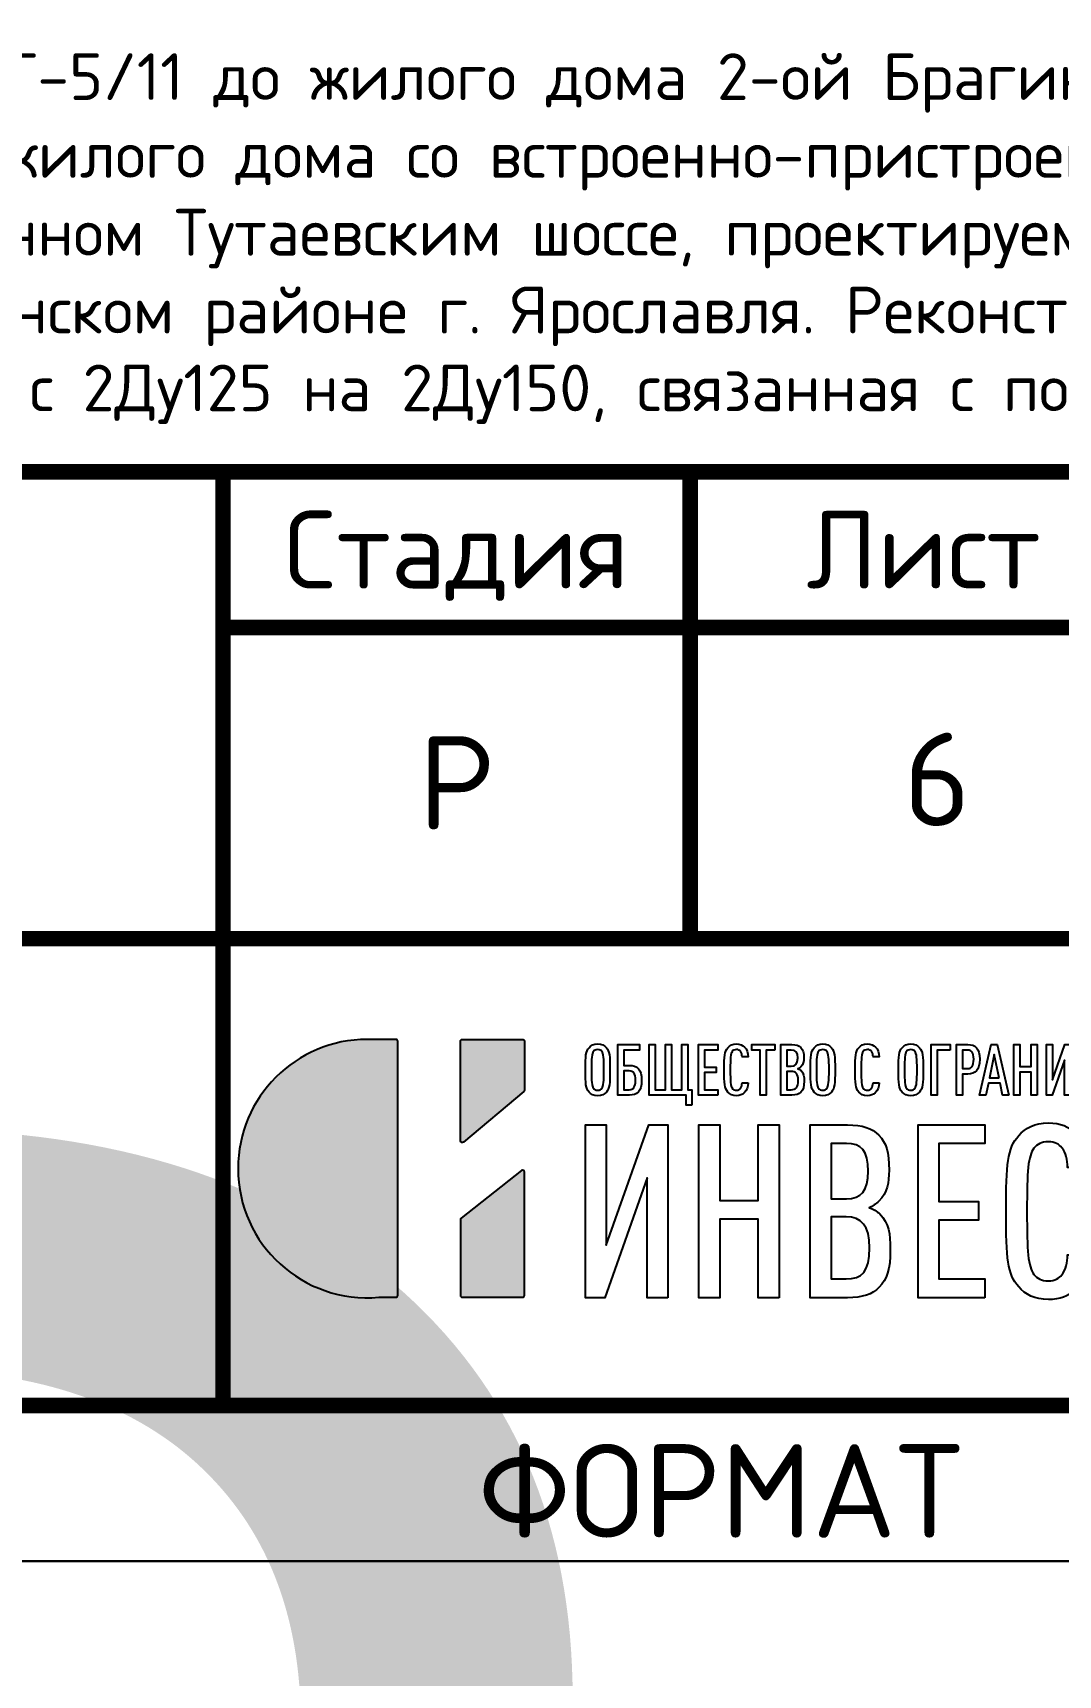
# Model space of a CAD drawing. Header units: millimetres. Extents: x -112426 to 8831, y 1218 to 38707.
# Drawn here: x 3777.2 to 3810.1, y 1397.5 to 1450.3 of the extents above; entities that cross this region are included whole.
import ezdxf
from ezdxf.enums import TextEntityAlignment as Align

# ---------------------------------------------------------------- set-up
doc = ezdxf.new("R2018")
doc.units = ezdxf.units.MM
doc.layers.add('layer 1', color=7, linetype='Continuous')
doc.layers.add('Размеры на чертеже', color=250, linetype='Continuous', lineweight=25)
doc.styles.add('-ISOCPEUR-', font='isocpeur.ttf')
doc.styles.get("Standard").update_dxf_attribs({"font": 'arial.ttf'})

# ---------------------------------------------------------------- blocks, each defined once
blk = doc.blocks.new('*U168')
at = {"style": '-ISOCPEUR-'}
blk.add_attdef('РАЗРАБОТАЛ', text='', height=2.5, dxfattribs=at).set_placement((250.501, -264.224), align=Align.MIDDLE_LEFT)
at = {"style": '-ISOCPEUR-', "flags": 8}
for tag, height, p in [('ДАТА', 2.5, (290.074, -264.402)), ('ДАТА1', 2.5, (290.074, -269.402)), ('ЛИСТ', 3, (386.388, -271.915)), ('ЛИСТОВ', 3, (403.888, -271.915)), ('ФОРМАТ', 3, (380.972, -294.745))]:
    blk.add_attdef(tag, text='', height=height, dxfattribs=at).set_placement(p, align=Align.MIDDLE_CENTER)
at = {"style": '-ISOCPEUR-'}
blk.add_attdef('ПРОВЕРИЛ', (250.749, -270.729), '', height=2.5, dxfattribs=at)
at = {"lineweight": 30, "flags": 104}
blk.add_attdef('ИМЯ_ЧЕРТЕЖА', text='', height=3, dxfattribs=at).set_placement((333.627, -284.125), align=Align.MIDDLE_CENTER)
blk = doc.blocks.new('Лого')
h = blk.add_hatch(color=151)
h.set_gradient(color1=(158, 191, 227), color2=(46, 54, 92), tint=1, name='HEMISPHERICAL')
edge = h.paths.add_edge_path()
edge.add_spline(control_points=[(0.349, 0.494), (-0.191, 0.447), (-0.657, 0.871), (-0.657, 1.415), (-0.657, 1.415), (-0.657, 1.925), (-0.243, 2.339), (0.267, 2.339), (0.267, 2.339), (0.267, 2.339), (0.471, 2.339), (0.471, 2.339), (0.471, 2.339), (0.479, 2.339), (0.485, 2.333), (0.485, 2.325), (0.485, 2.325), (0.485, 2.325), (0.485, 0.508), (0.485, 0.508), (0.485, 0.508), (0.485, 0.5), (0.479, 0.494), (0.471, 0.494), (0.471, 0.494), (0.471, 0.494), (0.35, 0.494), (0.35, 0.494), (0.35, 0.494), (0.35, 0.494), (0.349, 0.494), (0.349, 0.494)], knot_values=[0, 0, 0, 0, 0.111111, 0.111111, 0.111111, 0.111121, 0.222222, 0.222222, 0.222222, 0.222232, 0.333333, 0.333333, 0.333333, 0.333344, 0.444444, 0.444444, 0.444444, 0.444455, 0.555556, 0.555556, 0.555556, 0.555566, 0.666667, 0.666667, 0.666667, 0.666677, 0.777778, 0.777778, 0.777778, 0.777788, 1, 1, 1, 1], degree=3, periodic=0)
edge = h.paths.add_edge_path()
edge.add_spline(control_points=[(0.955, 1.604), (0.955, 1.604), (1.385, 1.966), (1.385, 1.966), (1.385, 1.966), (1.388, 1.969), (1.39, 1.972), (1.39, 1.976), (1.39, 1.976), (1.39, 1.976), (1.39, 2.325), (1.39, 2.325), (1.39, 2.325), (1.39, 2.333), (1.384, 2.339), (1.377, 2.339), (1.377, 2.339), (1.377, 2.339), (0.947, 2.339), (0.947, 2.339), (0.947, 2.339), (0.939, 2.339), (0.933, 2.333), (0.933, 2.325), (0.933, 2.325), (0.933, 2.325), (0.933, 1.614), (0.933, 1.614), (0.933, 1.614), (0.933, 1.609), (0.936, 1.604), (0.941, 1.602), (0.941, 1.602), (0.946, 1.6), (0.951, 1.601), (0.955, 1.604)], knot_values=[0, 0, 0, 0, 0.1, 0.1, 0.1, 0.10001, 0.2, 0.2, 0.2, 0.20001, 0.3, 0.3, 0.3, 0.30001, 0.4, 0.4, 0.4, 0.40001, 0.5, 0.5, 0.5, 0.50001, 0.6, 0.6, 0.6, 0.60001, 0.7, 0.7, 0.7, 0.70001, 0.8, 0.8, 0.8, 0.80001, 1, 1, 1, 1], degree=3, periodic=0)
edge = h.paths.add_edge_path()
edge.add_spline(control_points=[(0.938, 1.059), (0.938, 1.059), (1.369, 1.401), (1.369, 1.401), (1.369, 1.401), (1.373, 1.404), (1.378, 1.405), (1.383, 1.402), (1.383, 1.402), (1.387, 1.4), (1.39, 1.396), (1.39, 1.39), (1.39, 1.39), (1.39, 1.39), (1.39, 0.508), (1.39, 0.508), (1.39, 0.508), (1.39, 0.5), (1.384, 0.494), (1.377, 0.494), (1.377, 0.494), (1.377, 0.494), (0.947, 0.494), (0.947, 0.494), (0.947, 0.494), (0.939, 0.494), (0.933, 0.5), (0.933, 0.508), (0.933, 0.508), (0.933, 0.508), (0.933, 1.049), (0.933, 1.049), (0.933, 1.049), (0.933, 1.053), (0.935, 1.057), (0.938, 1.059)], knot_values=[0, 0, 0, 0, 0.1, 0.1, 0.1, 0.10001, 0.2, 0.2, 0.2, 0.20001, 0.3, 0.3, 0.3, 0.30001, 0.4, 0.4, 0.4, 0.40001, 0.5, 0.5, 0.5, 0.50001, 0.6, 0.6, 0.6, 0.60001, 0.7, 0.7, 0.7, 0.70001, 0.8, 0.8, 0.8, 0.80001, 1, 1, 1, 1], degree=3, periodic=0)
at = {"layer": 'layer 1', "color": 159}
for points, knots in [([(0.349, 0.494), (-0.191, 0.447), (-0.657, 0.871), (-0.657, 1.415), (-0.657, 1.415), (-0.657, 1.925), (-0.243, 2.339), (0.267, 2.339), (0.267, 2.339), (0.267, 2.339), (0.471, 2.339), (0.471, 2.339), (0.471, 2.339), (0.479, 2.339), (0.485, 2.333), (0.485, 2.325), (0.485, 2.325), (0.485, 2.325), (0.485, 0.508), (0.485, 0.508), (0.485, 0.508), (0.485, 0.5), (0.479, 0.494), (0.471, 0.494), (0.471, 0.494), (0.471, 0.494), (0.35, 0.494), (0.35, 0.494), (0.35, 0.494), (0.35, 0.494), (0.349, 0.494), (0.349, 0.494)], [0, 0, 0, 0, 0.111111, 0.111111, 0.111111, 0.111111, 0.222222, 0.222222, 0.222222, 0.222222, 0.333333, 0.333333, 0.333333, 0.333333, 0.444444, 0.444444, 0.444444, 0.444444, 0.555556, 0.555556, 0.555556, 0.555556, 0.666667, 0.666667, 0.666667, 0.666667, 0.777778, 0.777778, 0.777778, 0.777778, 1, 1, 1, 1]), ([(0.955, 1.604), (0.955, 1.604), (1.385, 1.966), (1.385, 1.966), (1.385, 1.966), (1.388, 1.969), (1.39, 1.972), (1.39, 1.976), (1.39, 1.976), (1.39, 1.976), (1.39, 2.325), (1.39, 2.325), (1.39, 2.325), (1.39, 2.333), (1.384, 2.339), (1.377, 2.339), (1.377, 2.339), (1.377, 2.339), (0.947, 2.339), (0.947, 2.339), (0.947, 2.339), (0.939, 2.339), (0.933, 2.333), (0.933, 2.325), (0.933, 2.325), (0.933, 2.325), (0.933, 1.614), (0.933, 1.614), (0.933, 1.614), (0.933, 1.609), (0.936, 1.604), (0.941, 1.602), (0.941, 1.602), (0.946, 1.6), (0.951, 1.601), (0.955, 1.604)], [0, 0, 0, 0, 0.1, 0.1, 0.1, 0.1, 0.2, 0.2, 0.2, 0.2, 0.3, 0.3, 0.3, 0.3, 0.4, 0.4, 0.4, 0.4, 0.5, 0.5, 0.5, 0.5, 0.6, 0.6, 0.6, 0.6, 0.7, 0.7, 0.7, 0.7, 0.8, 0.8, 0.8, 0.8, 1, 1, 1, 1]), ([(2.002, 2.121), (2.002, 2.221), (1.999, 2.253), (1.976, 2.279), (1.976, 2.279), (1.962, 2.295), (1.942, 2.306), (1.914, 2.306), (1.914, 2.306), (1.885, 2.306), (1.866, 2.295), (1.852, 2.279), (1.852, 2.279), (1.829, 2.253), (1.826, 2.221), (1.826, 2.121), (1.826, 2.121), (1.826, 2.021), (1.829, 1.988), (1.852, 1.962), (1.852, 1.962), (1.866, 1.946), (1.885, 1.936), (1.914, 1.936), (1.914, 1.936), (1.942, 1.936), (1.962, 1.946), (1.976, 1.962), (1.976, 1.962), (1.999, 1.988), (2.002, 2.021), (2.002, 2.121)], [0, 0, 0, 0, 0.111111, 0.111111, 0.111111, 0.111111, 0.222222, 0.222222, 0.222222, 0.222222, 0.333333, 0.333333, 0.333333, 0.333333, 0.444444, 0.444444, 0.444444, 0.444444, 0.555556, 0.555556, 0.555556, 0.555556, 0.666667, 0.666667, 0.666667, 0.666667, 0.777778, 0.777778, 0.777778, 0.777778, 1, 1, 1, 1]), ([(1.959, 2.121), (1.959, 2.035), (1.956, 2.006), (1.943, 1.989), (1.943, 1.989), (1.937, 1.981), (1.928, 1.975), (1.914, 1.975), (1.914, 1.975), (1.9, 1.975), (1.89, 1.981), (1.884, 1.989), (1.884, 1.989), (1.871, 2.006), (1.869, 2.035), (1.869, 2.121), (1.869, 2.121), (1.869, 2.207), (1.871, 2.235), (1.884, 2.253), (1.884, 2.253), (1.89, 2.261), (1.9, 2.266), (1.914, 2.266), (1.914, 2.266), (1.928, 2.266), (1.937, 2.261), (1.943, 2.253), (1.943, 2.253), (1.956, 2.235), (1.959, 2.207), (1.959, 2.121)], [0, 0, 0, 0, 0.111111, 0.111111, 0.111111, 0.111111, 0.222222, 0.222222, 0.222222, 0.222222, 0.333333, 0.333333, 0.333333, 0.333333, 0.444444, 0.444444, 0.444444, 0.444444, 0.555556, 0.555556, 0.555556, 0.555556, 0.666667, 0.666667, 0.666667, 0.666667, 0.777778, 0.777778, 0.777778, 0.777778, 1, 1, 1, 1]), ([(2.228, 2.046), (2.228, 2.126), (2.196, 2.152), (2.141, 2.152), (2.141, 2.152), (2.141, 2.152), (2.102, 2.152), (2.102, 2.152), (2.102, 2.152), (2.102, 2.152), (2.102, 2.262), (2.102, 2.262), (2.102, 2.262), (2.102, 2.262), (2.212, 2.262), (2.212, 2.262), (2.212, 2.262), (2.212, 2.262), (2.212, 2.302), (2.212, 2.302), (2.212, 2.302), (2.212, 2.302), (2.059, 2.302), (2.059, 2.302), (2.059, 2.302), (2.059, 2.302), (2.059, 1.94), (2.059, 1.94), (2.059, 1.94), (2.059, 1.94), (2.141, 1.94), (2.141, 1.94), (2.141, 1.94), (2.195, 1.94), (2.228, 1.966), (2.228, 2.046)], [0, 0, 0, 0, 0.1, 0.1, 0.1, 0.1, 0.2, 0.2, 0.2, 0.2, 0.3, 0.3, 0.3, 0.3, 0.4, 0.4, 0.4, 0.4, 0.5, 0.5, 0.5, 0.5, 0.6, 0.6, 0.6, 0.6, 0.7, 0.7, 0.7, 0.7, 0.8, 0.8, 0.8, 0.8, 1, 1, 1, 1]), ([(2.587, 1.868), (2.587, 1.868), (2.587, 1.979), (2.587, 1.979), (2.587, 1.979), (2.587, 1.979), (2.559, 1.979), (2.559, 1.979), (2.559, 1.979), (2.559, 1.979), (2.559, 2.302), (2.559, 2.302), (2.559, 2.302), (2.559, 2.302), (2.515, 2.302), (2.515, 2.302), (2.515, 2.302), (2.515, 2.302), (2.515, 1.979), (2.515, 1.979), (2.515, 1.979), (2.515, 1.979), (2.442, 1.979), (2.442, 1.979), (2.442, 1.979), (2.442, 1.979), (2.442, 2.302), (2.442, 2.302), (2.442, 2.302), (2.442, 2.302), (2.398, 2.302), (2.398, 2.302), (2.398, 2.302), (2.398, 2.302), (2.398, 1.979), (2.398, 1.979), (2.398, 1.979), (2.398, 1.979), (2.325, 1.979), (2.325, 1.979), (2.325, 1.979), (2.325, 1.979), (2.325, 2.302), (2.325, 2.302), (2.325, 2.302), (2.325, 2.302), (2.282, 2.302), (2.282, 2.302), (2.282, 2.302), (2.282, 2.302), (2.282, 1.94), (2.282, 1.94), (2.282, 1.94), (2.282, 1.94), (2.546, 1.94), (2.546, 1.94), (2.546, 1.94), (2.546, 1.94), (2.546, 1.868), (2.546, 1.868), (2.546, 1.868), (2.546, 1.868), (2.587, 1.868), (2.587, 1.868)], [0, 0, 0, 0, 0.058824, 0.058824, 0.058824, 0.058824, 0.117647, 0.117647, 0.117647, 0.117647, 0.176471, 0.176471, 0.176471, 0.176471, 0.235294, 0.235294, 0.235294, 0.235294, 0.294118, 0.294118, 0.294118, 0.294118, 0.352941, 0.352941, 0.352941, 0.352941, 0.411765, 0.411765, 0.411765, 0.411765, 0.470588, 0.470588, 0.470588, 0.470588, 0.529412, 0.529412, 0.529412, 0.529412, 0.588235, 0.588235, 0.588235, 0.588235, 0.647059, 0.647059, 0.647059, 0.647059, 0.705882, 0.705882, 0.705882, 0.705882, 0.764706, 0.764706, 0.764706, 0.764706, 0.823529, 0.823529, 0.823529, 0.823529, 0.882353, 0.882353, 0.882353, 0.882353, 1, 1, 1, 1]), ([(2.773, 1.94), (2.773, 1.94), (2.773, 1.979), (2.773, 1.979), (2.773, 1.979), (2.773, 1.979), (2.677, 1.979), (2.677, 1.979), (2.677, 1.979), (2.677, 1.979), (2.677, 2.102), (2.677, 2.102), (2.677, 2.102), (2.677, 2.102), (2.76, 2.102), (2.76, 2.102), (2.76, 2.102), (2.76, 2.102), (2.76, 2.141), (2.76, 2.141), (2.76, 2.141), (2.76, 2.141), (2.677, 2.141), (2.677, 2.141), (2.677, 2.141), (2.677, 2.141), (2.677, 2.262), (2.677, 2.262), (2.677, 2.262), (2.677, 2.262), (2.773, 2.262), (2.773, 2.262), (2.773, 2.262), (2.773, 2.262), (2.773, 2.302), (2.773, 2.302), (2.773, 2.302), (2.773, 2.302), (2.634, 2.302), (2.634, 2.302), (2.634, 2.302), (2.634, 2.302), (2.634, 1.94), (2.634, 1.94), (2.634, 1.94), (2.634, 1.94), (2.773, 1.94), (2.773, 1.94)], [0, 0, 0, 0, 0.076923, 0.076923, 0.076923, 0.076923, 0.153846, 0.153846, 0.153846, 0.153846, 0.230769, 0.230769, 0.230769, 0.230769, 0.307692, 0.307692, 0.307692, 0.307692, 0.384615, 0.384615, 0.384615, 0.384615, 0.461538, 0.461538, 0.461538, 0.461538, 0.538462, 0.538462, 0.538462, 0.538462, 0.615385, 0.615385, 0.615385, 0.615385, 0.692308, 0.692308, 0.692308, 0.692308, 0.769231, 0.769231, 0.769231, 0.769231, 0.846154, 0.846154, 0.846154, 0.846154, 1, 1, 1, 1]), ([(2.99, 2.029), (2.99, 2.029), (2.946, 2.029), (2.946, 2.029), (2.946, 2.029), (2.946, 2.014), (2.943, 1.998), (2.935, 1.988), (2.935, 1.988), (2.929, 1.981), (2.92, 1.975), (2.906, 1.975), (2.906, 1.975), (2.892, 1.975), (2.882, 1.981), (2.876, 1.989), (2.876, 1.989), (2.864, 2.006), (2.862, 2.035), (2.862, 2.121), (2.862, 2.121), (2.862, 2.207), (2.864, 2.235), (2.876, 2.253), (2.876, 2.253), (2.882, 2.261), (2.892, 2.266), (2.906, 2.266), (2.906, 2.266), (2.92, 2.266), (2.929, 2.261), (2.935, 2.254), (2.935, 2.254), (2.943, 2.243), (2.946, 2.228), (2.946, 2.213), (2.946, 2.213), (2.946, 2.213), (2.99, 2.213), (2.99, 2.213), (2.99, 2.213), (2.989, 2.242), (2.981, 2.268), (2.964, 2.284), (2.964, 2.284), (2.95, 2.298), (2.932, 2.306), (2.906, 2.306), (2.906, 2.306), (2.878, 2.306), (2.858, 2.295), (2.844, 2.279), (2.844, 2.279), (2.821, 2.252), (2.818, 2.221), (2.818, 2.121), (2.818, 2.121), (2.818, 2.021), (2.821, 1.99), (2.844, 1.962), (2.844, 1.962), (2.858, 1.946), (2.878, 1.936), (2.906, 1.936), (2.906, 1.936), (2.93, 1.936), (2.948, 1.943), (2.962, 1.956), (2.962, 1.956), (2.98, 1.972), (2.989, 1.999), (2.99, 2.029)], [0, 0, 0, 0, 0.052632, 0.052632, 0.052632, 0.052632, 0.105263, 0.105263, 0.105263, 0.105263, 0.157895, 0.157895, 0.157895, 0.157895, 0.210526, 0.210526, 0.210526, 0.210526, 0.263158, 0.263158, 0.263158, 0.263158, 0.315789, 0.315789, 0.315789, 0.315789, 0.368421, 0.368421, 0.368421, 0.368421, 0.421053, 0.421053, 0.421053, 0.421053, 0.473684, 0.473684, 0.473684, 0.473684, 0.526316, 0.526316, 0.526316, 0.526316, 0.578947, 0.578947, 0.578947, 0.578947, 0.631579, 0.631579, 0.631579, 0.631579, 0.684211, 0.684211, 0.684211, 0.684211, 0.736842, 0.736842, 0.736842, 0.736842, 0.789474, 0.789474, 0.789474, 0.789474, 0.842105, 0.842105, 0.842105, 0.842105, 0.894737, 0.894737, 0.894737, 0.894737, 1, 1, 1, 1]), ([(3.18, 2.262), (3.18, 2.262), (3.18, 2.302), (3.18, 2.302), (3.18, 2.302), (3.18, 2.302), (3.015, 2.302), (3.015, 2.302), (3.015, 2.302), (3.015, 2.302), (3.015, 2.262), (3.015, 2.262), (3.015, 2.262), (3.015, 2.262), (3.075, 2.262), (3.075, 2.262), (3.075, 2.262), (3.075, 2.262), (3.075, 1.94), (3.075, 1.94), (3.075, 1.94), (3.075, 1.94), (3.119, 1.94), (3.119, 1.94), (3.119, 1.94), (3.119, 1.94), (3.119, 2.262), (3.119, 2.262), (3.119, 2.262), (3.119, 2.262), (3.18, 2.262), (3.18, 2.262)], [0, 0, 0, 0, 0.111111, 0.111111, 0.111111, 0.111111, 0.222222, 0.222222, 0.222222, 0.222222, 0.333333, 0.333333, 0.333333, 0.333333, 0.444444, 0.444444, 0.444444, 0.444444, 0.555556, 0.555556, 0.555556, 0.555556, 0.666667, 0.666667, 0.666667, 0.666667, 0.777778, 0.777778, 0.777778, 0.777778, 1, 1, 1, 1]), ([(3.39, 2.041), (3.39, 2.072), (3.387, 2.097), (3.369, 2.115), (3.369, 2.115), (3.362, 2.121), (3.354, 2.126), (3.346, 2.128), (3.346, 2.128), (3.353, 2.131), (3.36, 2.136), (3.367, 2.142), (3.367, 2.142), (3.384, 2.159), (3.388, 2.181), (3.388, 2.207), (3.388, 2.207), (3.388, 2.246), (3.382, 2.263), (3.367, 2.28), (3.367, 2.28), (3.352, 2.295), (3.333, 2.302), (3.301, 2.302), (3.301, 2.302), (3.301, 2.302), (3.223, 2.302), (3.223, 2.302), (3.223, 2.302), (3.223, 2.302), (3.223, 1.94), (3.223, 1.94), (3.223, 1.94), (3.223, 1.94), (3.301, 1.94), (3.301, 1.94), (3.301, 1.94), (3.333, 1.94), (3.352, 1.946), (3.367, 1.962), (3.367, 1.962), (3.383, 1.978), (3.39, 1.998), (3.39, 2.041)], [0, 0, 0, 0, 0.083333, 0.083333, 0.083333, 0.083333, 0.166667, 0.166667, 0.166667, 0.166667, 0.25, 0.25, 0.25, 0.25, 0.333333, 0.333333, 0.333333, 0.333333, 0.416667, 0.416667, 0.416667, 0.416667, 0.5, 0.5, 0.5, 0.5, 0.583333, 0.583333, 0.583333, 0.583333, 0.666667, 0.666667, 0.666667, 0.666667, 0.75, 0.75, 0.75, 0.75, 0.833333, 0.833333, 0.833333, 0.833333, 1, 1, 1, 1]), ([(3.344, 2.205), (3.344, 2.163), (3.329, 2.147), (3.298, 2.147), (3.298, 2.147), (3.298, 2.147), (3.266, 2.147), (3.266, 2.147), (3.266, 2.147), (3.266, 2.147), (3.266, 2.262), (3.266, 2.262), (3.266, 2.262), (3.266, 2.262), (3.298, 2.262), (3.298, 2.262), (3.298, 2.262), (3.33, 2.262), (3.344, 2.248), (3.344, 2.205)], [0, 0, 0, 0, 0.166667, 0.166667, 0.166667, 0.166667, 0.333333, 0.333333, 0.333333, 0.333333, 0.5, 0.5, 0.5, 0.5, 0.666667, 0.666667, 0.666667, 0.666667, 1, 1, 1, 1]), ([(3.611, 2.121), (3.611, 2.221), (3.608, 2.253), (3.585, 2.279), (3.585, 2.279), (3.571, 2.295), (3.551, 2.306), (3.523, 2.306), (3.523, 2.306), (3.495, 2.306), (3.475, 2.295), (3.461, 2.279), (3.461, 2.279), (3.438, 2.253), (3.435, 2.221), (3.435, 2.121), (3.435, 2.121), (3.435, 2.021), (3.438, 1.988), (3.461, 1.962), (3.461, 1.962), (3.475, 1.946), (3.495, 1.936), (3.523, 1.936), (3.523, 1.936), (3.551, 1.936), (3.571, 1.946), (3.585, 1.962), (3.585, 1.962), (3.608, 1.988), (3.611, 2.021), (3.611, 2.121)], [0, 0, 0, 0, 0.111111, 0.111111, 0.111111, 0.111111, 0.222222, 0.222222, 0.222222, 0.222222, 0.333333, 0.333333, 0.333333, 0.333333, 0.444444, 0.444444, 0.444444, 0.444444, 0.555556, 0.555556, 0.555556, 0.555556, 0.666667, 0.666667, 0.666667, 0.666667, 0.777778, 0.777778, 0.777778, 0.777778, 1, 1, 1, 1]), ([(3.568, 2.121), (3.568, 2.035), (3.565, 2.006), (3.552, 1.989), (3.552, 1.989), (3.546, 1.981), (3.537, 1.975), (3.523, 1.975), (3.523, 1.975), (3.509, 1.975), (3.499, 1.981), (3.493, 1.989), (3.493, 1.989), (3.48, 2.006), (3.478, 2.035), (3.478, 2.121), (3.478, 2.121), (3.478, 2.207), (3.48, 2.235), (3.493, 2.253), (3.493, 2.253), (3.499, 2.261), (3.509, 2.266), (3.523, 2.266), (3.523, 2.266), (3.537, 2.266), (3.546, 2.261), (3.552, 2.253), (3.552, 2.253), (3.565, 2.235), (3.568, 2.207), (3.568, 2.121)], [0, 0, 0, 0, 0.111111, 0.111111, 0.111111, 0.111111, 0.222222, 0.222222, 0.222222, 0.222222, 0.333333, 0.333333, 0.333333, 0.333333, 0.444444, 0.444444, 0.444444, 0.444444, 0.555556, 0.555556, 0.555556, 0.555556, 0.666667, 0.666667, 0.666667, 0.666667, 0.777778, 0.777778, 0.777778, 0.777778, 1, 1, 1, 1]), ([(3.926, 2.029), (3.926, 2.029), (3.883, 2.029), (3.883, 2.029), (3.883, 2.029), (3.882, 2.014), (3.879, 1.998), (3.871, 1.988), (3.871, 1.988), (3.865, 1.981), (3.856, 1.975), (3.842, 1.975), (3.842, 1.975), (3.828, 1.975), (3.819, 1.981), (3.812, 1.989), (3.812, 1.989), (3.8, 2.006), (3.798, 2.035), (3.798, 2.121), (3.798, 2.121), (3.798, 2.207), (3.8, 2.235), (3.812, 2.253), (3.812, 2.253), (3.819, 2.261), (3.828, 2.266), (3.842, 2.266), (3.842, 2.266), (3.856, 2.266), (3.865, 2.261), (3.871, 2.254), (3.871, 2.254), (3.88, 2.243), (3.882, 2.228), (3.883, 2.213), (3.883, 2.213), (3.883, 2.213), (3.926, 2.213), (3.926, 2.213), (3.926, 2.213), (3.925, 2.242), (3.917, 2.268), (3.9, 2.284), (3.9, 2.284), (3.886, 2.298), (3.868, 2.306), (3.842, 2.306), (3.842, 2.306), (3.814, 2.306), (3.794, 2.295), (3.78, 2.279), (3.78, 2.279), (3.757, 2.252), (3.754, 2.221), (3.754, 2.121), (3.754, 2.121), (3.754, 2.021), (3.757, 1.99), (3.78, 1.962), (3.78, 1.962), (3.794, 1.946), (3.814, 1.936), (3.842, 1.936), (3.842, 1.936), (3.866, 1.936), (3.884, 1.943), (3.898, 1.956), (3.898, 1.956), (3.916, 1.972), (3.925, 1.999), (3.926, 2.029)], [0, 0, 0, 0, 0.052632, 0.052632, 0.052632, 0.052632, 0.105263, 0.105263, 0.105263, 0.105263, 0.157895, 0.157895, 0.157895, 0.157895, 0.210526, 0.210526, 0.210526, 0.210526, 0.263158, 0.263158, 0.263158, 0.263158, 0.315789, 0.315789, 0.315789, 0.315789, 0.368421, 0.368421, 0.368421, 0.368421, 0.421053, 0.421053, 0.421053, 0.421053, 0.473684, 0.473684, 0.473684, 0.473684, 0.526316, 0.526316, 0.526316, 0.526316, 0.578947, 0.578947, 0.578947, 0.578947, 0.631579, 0.631579, 0.631579, 0.631579, 0.684211, 0.684211, 0.684211, 0.684211, 0.736842, 0.736842, 0.736842, 0.736842, 0.789474, 0.789474, 0.789474, 0.789474, 0.842105, 0.842105, 0.842105, 0.842105, 0.894737, 0.894737, 0.894737, 0.894737, 1, 1, 1, 1]), ([(4.241, 2.121), (4.241, 2.221), (4.238, 2.253), (4.214, 2.279), (4.214, 2.279), (4.2, 2.295), (4.181, 2.306), (4.152, 2.306), (4.152, 2.306), (4.124, 2.306), (4.105, 2.295), (4.09, 2.279), (4.09, 2.279), (4.067, 2.253), (4.064, 2.221), (4.064, 2.121), (4.064, 2.121), (4.064, 2.021), (4.067, 1.988), (4.09, 1.962), (4.09, 1.962), (4.105, 1.946), (4.124, 1.936), (4.152, 1.936), (4.152, 1.936), (4.181, 1.936), (4.2, 1.946), (4.214, 1.962), (4.214, 1.962), (4.238, 1.988), (4.241, 2.021), (4.241, 2.121)], [0, 0, 0, 0, 0.111111, 0.111111, 0.111111, 0.111111, 0.222222, 0.222222, 0.222222, 0.222222, 0.333333, 0.333333, 0.333333, 0.333333, 0.444444, 0.444444, 0.444444, 0.444444, 0.555556, 0.555556, 0.555556, 0.555556, 0.666667, 0.666667, 0.666667, 0.666667, 0.777778, 0.777778, 0.777778, 0.777778, 1, 1, 1, 1]), ([(4.197, 2.121), (4.197, 2.035), (4.194, 2.006), (4.182, 1.989), (4.182, 1.989), (4.176, 1.981), (4.167, 1.975), (4.152, 1.975), (4.152, 1.975), (4.138, 1.975), (4.128, 1.981), (4.122, 1.989), (4.122, 1.989), (4.11, 2.006), (4.108, 2.035), (4.108, 2.121), (4.108, 2.121), (4.108, 2.207), (4.11, 2.235), (4.122, 2.253), (4.122, 2.253), (4.128, 2.261), (4.138, 2.266), (4.152, 2.266), (4.152, 2.266), (4.167, 2.266), (4.176, 2.261), (4.182, 2.253), (4.182, 2.253), (4.194, 2.235), (4.197, 2.207), (4.197, 2.121)], [0, 0, 0, 0, 0.111111, 0.111111, 0.111111, 0.111111, 0.222222, 0.222222, 0.222222, 0.222222, 0.333333, 0.333333, 0.333333, 0.333333, 0.444444, 0.444444, 0.444444, 0.444444, 0.555556, 0.555556, 0.555556, 0.555556, 0.666667, 0.666667, 0.666667, 0.666667, 0.777778, 0.777778, 0.777778, 0.777778, 1, 1, 1, 1]), ([(4.434, 2.262), (4.434, 2.262), (4.434, 2.302), (4.434, 2.302), (4.434, 2.302), (4.434, 2.302), (4.297, 2.302), (4.297, 2.302), (4.297, 2.302), (4.297, 2.302), (4.297, 1.94), (4.297, 1.94), (4.297, 1.94), (4.297, 1.94), (4.341, 1.94), (4.341, 1.94), (4.341, 1.94), (4.341, 1.94), (4.341, 2.262), (4.341, 2.262), (4.341, 2.262), (4.341, 2.262), (4.434, 2.262), (4.434, 2.262)], [0, 0, 0, 0, 0.142857, 0.142857, 0.142857, 0.142857, 0.285714, 0.285714, 0.285714, 0.285714, 0.428571, 0.428571, 0.428571, 0.428571, 0.571429, 0.571429, 0.571429, 0.571429, 0.714286, 0.714286, 0.714286, 0.714286, 1, 1, 1, 1]), ([(4.645, 2.196), (4.645, 2.276), (4.614, 2.302), (4.56, 2.302), (4.56, 2.302), (4.56, 2.302), (4.478, 2.302), (4.478, 2.302), (4.478, 2.302), (4.478, 2.302), (4.478, 1.94), (4.478, 1.94), (4.478, 1.94), (4.478, 1.94), (4.522, 1.94), (4.522, 1.94), (4.522, 1.94), (4.522, 1.94), (4.522, 2.091), (4.522, 2.091), (4.522, 2.091), (4.522, 2.091), (4.56, 2.091), (4.56, 2.091), (4.56, 2.091), (4.613, 2.091), (4.645, 2.117), (4.645, 2.196)], [0, 0, 0, 0, 0.125, 0.125, 0.125, 0.125, 0.25, 0.25, 0.25, 0.25, 0.375, 0.375, 0.375, 0.375, 0.5, 0.5, 0.5, 0.5, 0.625, 0.625, 0.625, 0.625, 0.75, 0.75, 0.75, 0.75, 1, 1, 1, 1]), ([(4.602, 2.196), (4.602, 2.148), (4.588, 2.13), (4.558, 2.13), (4.558, 2.13), (4.558, 2.13), (4.522, 2.13), (4.522, 2.13), (4.522, 2.13), (4.522, 2.13), (4.522, 2.262), (4.522, 2.262), (4.522, 2.262), (4.522, 2.262), (4.558, 2.262), (4.558, 2.262), (4.558, 2.262), (4.588, 2.262), (4.602, 2.245), (4.602, 2.196)], [0, 0, 0, 0, 0.166667, 0.166667, 0.166667, 0.166667, 0.333333, 0.333333, 0.333333, 0.333333, 0.5, 0.5, 0.5, 0.5, 0.666667, 0.666667, 0.666667, 0.666667, 1, 1, 1, 1]), ([(4.854, 1.94), (4.854, 1.94), (4.77, 2.302), (4.77, 2.302), (4.77, 2.302), (4.77, 2.302), (4.728, 2.302), (4.728, 2.302), (4.728, 2.302), (4.728, 2.302), (4.644, 1.94), (4.644, 1.94), (4.644, 1.94), (4.644, 1.94), (4.69, 1.94), (4.69, 1.94), (4.69, 1.94), (4.69, 1.94), (4.707, 2.025), (4.707, 2.025), (4.707, 2.025), (4.707, 2.025), (4.791, 2.025), (4.791, 2.025), (4.791, 2.025), (4.791, 2.025), (4.808, 1.94), (4.808, 1.94), (4.808, 1.94), (4.808, 1.94), (4.854, 1.94), (4.854, 1.94)], [0, 0, 0, 0, 0.111111, 0.111111, 0.111111, 0.111111, 0.222222, 0.222222, 0.222222, 0.222222, 0.333333, 0.333333, 0.333333, 0.333333, 0.444444, 0.444444, 0.444444, 0.444444, 0.555556, 0.555556, 0.555556, 0.555556, 0.666667, 0.666667, 0.666667, 0.666667, 0.777778, 0.777778, 0.777778, 0.777778, 1, 1, 1, 1]), ([(5.057, 1.94), (5.057, 1.94), (5.057, 2.302), (5.057, 2.302), (5.057, 2.302), (5.057, 2.302), (5.013, 2.302), (5.013, 2.302), (5.013, 2.302), (5.013, 2.302), (5.013, 2.144), (5.013, 2.144), (5.013, 2.144), (5.013, 2.144), (4.933, 2.144), (4.933, 2.144), (4.933, 2.144), (4.933, 2.144), (4.933, 2.302), (4.933, 2.302), (4.933, 2.302), (4.933, 2.302), (4.889, 2.302), (4.889, 2.302), (4.889, 2.302), (4.889, 2.302), (4.889, 1.94), (4.889, 1.94), (4.889, 1.94), (4.889, 1.94), (4.933, 1.94), (4.933, 1.94), (4.933, 1.94), (4.933, 1.94), (4.933, 2.104), (4.933, 2.104), (4.933, 2.104), (4.933, 2.104), (5.013, 2.104), (5.013, 2.104), (5.013, 2.104), (5.013, 2.104), (5.013, 1.94), (5.013, 1.94), (5.013, 1.94), (5.013, 1.94), (5.057, 1.94), (5.057, 1.94)], [0, 0, 0, 0, 0.076923, 0.076923, 0.076923, 0.076923, 0.153846, 0.153846, 0.153846, 0.153846, 0.230769, 0.230769, 0.230769, 0.230769, 0.307692, 0.307692, 0.307692, 0.307692, 0.384615, 0.384615, 0.384615, 0.384615, 0.461538, 0.461538, 0.461538, 0.461538, 0.538462, 0.538462, 0.538462, 0.538462, 0.615385, 0.615385, 0.615385, 0.615385, 0.692308, 0.692308, 0.692308, 0.692308, 0.769231, 0.769231, 0.769231, 0.769231, 0.846154, 0.846154, 0.846154, 0.846154, 1, 1, 1, 1]), ([(5.295, 1.94), (5.295, 1.94), (5.295, 2.302), (5.295, 2.302), (5.295, 2.302), (5.295, 2.302), (5.254, 2.302), (5.254, 2.302), (5.254, 2.302), (5.254, 2.302), (5.166, 2.05), (5.166, 2.05), (5.166, 2.05), (5.166, 2.05), (5.166, 2.302), (5.166, 2.302), (5.166, 2.302), (5.166, 2.302), (5.122, 2.302), (5.122, 2.302), (5.122, 2.302), (5.122, 2.302), (5.122, 1.94), (5.122, 1.94), (5.122, 1.94), (5.122, 1.94), (5.163, 1.94), (5.163, 1.94), (5.163, 1.94), (5.163, 1.94), (5.251, 2.191), (5.251, 2.191), (5.251, 2.191), (5.251, 2.191), (5.251, 1.94), (5.251, 1.94), (5.251, 1.94), (5.251, 1.94), (5.295, 1.94), (5.295, 1.94)], [0, 0, 0, 0, 0.090909, 0.090909, 0.090909, 0.090909, 0.181818, 0.181818, 0.181818, 0.181818, 0.272727, 0.272727, 0.272727, 0.272727, 0.363636, 0.363636, 0.363636, 0.363636, 0.454545, 0.454545, 0.454545, 0.454545, 0.545455, 0.545455, 0.545455, 0.545455, 0.636364, 0.636364, 0.636364, 0.636364, 0.727273, 0.727273, 0.727273, 0.727273, 0.818182, 0.818182, 0.818182, 0.818182, 1, 1, 1, 1]), ([(4.783, 2.064), (4.783, 2.064), (4.715, 2.064), (4.715, 2.064), (4.715, 2.064), (4.715, 2.064), (4.749, 2.231), (4.749, 2.231), (4.749, 2.231), (4.749, 2.231), (4.783, 2.064), (4.783, 2.064)], [0, 0, 0, 0, 0.25, 0.25, 0.25, 0.25, 0.5, 0.5, 0.5, 0.5, 1, 1, 1, 1]), ([(2.184, 2.046), (2.184, 1.997), (2.169, 1.979), (2.14, 1.979), (2.14, 1.979), (2.14, 1.979), (2.102, 1.979), (2.102, 1.979), (2.102, 1.979), (2.102, 1.979), (2.102, 2.113), (2.102, 2.113), (2.102, 2.113), (2.102, 2.113), (2.14, 2.113), (2.14, 2.113), (2.14, 2.113), (2.169, 2.113), (2.184, 2.095), (2.184, 2.046)], [0, 0, 0, 0, 0.166667, 0.166667, 0.166667, 0.166667, 0.333333, 0.333333, 0.333333, 0.333333, 0.5, 0.5, 0.5, 0.5, 0.666667, 0.666667, 0.666667, 0.666667, 1, 1, 1, 1]), ([(3.347, 2.044), (3.347, 1.994), (3.331, 1.979), (3.298, 1.979), (3.298, 1.979), (3.298, 1.979), (3.266, 1.979), (3.266, 1.979), (3.266, 1.979), (3.266, 1.979), (3.266, 2.109), (3.266, 2.109), (3.266, 2.109), (3.266, 2.109), (3.298, 2.109), (3.298, 2.109), (3.298, 2.109), (3.33, 2.109), (3.347, 2.091), (3.347, 2.044)], [0, 0, 0, 0, 0.166667, 0.166667, 0.166667, 0.166667, 0.333333, 0.333333, 0.333333, 0.333333, 0.5, 0.5, 0.5, 0.5, 0.666667, 0.666667, 0.666667, 0.666667, 1, 1, 1, 1]), ([(2.416, 0.491), (2.416, 0.491), (2.416, 1.727), (2.416, 1.727), (2.416, 1.727), (2.416, 1.727), (2.279, 1.727), (2.279, 1.727), (2.279, 1.727), (2.279, 1.727), (1.975, 0.868), (1.975, 0.868), (1.975, 0.868), (1.975, 0.868), (1.975, 1.727), (1.975, 1.727), (1.975, 1.727), (1.975, 1.727), (1.826, 1.727), (1.826, 1.727), (1.826, 1.727), (1.826, 1.727), (1.826, 0.491), (1.826, 0.491), (1.826, 0.491), (1.826, 0.491), (1.965, 0.491), (1.965, 0.491), (1.965, 0.491), (1.965, 0.491), (2.267, 1.349), (2.267, 1.349), (2.267, 1.349), (2.267, 1.349), (2.267, 0.491), (2.267, 0.491), (2.267, 0.491), (2.267, 0.491), (2.416, 0.491), (2.416, 0.491)], [0, 0, 0, 0, 0.090909, 0.090909, 0.090909, 0.090909, 0.181818, 0.181818, 0.181818, 0.181818, 0.272727, 0.272727, 0.272727, 0.272727, 0.363636, 0.363636, 0.363636, 0.363636, 0.454545, 0.454545, 0.454545, 0.454545, 0.545455, 0.545455, 0.545455, 0.545455, 0.636364, 0.636364, 0.636364, 0.636364, 0.727273, 0.727273, 0.727273, 0.727273, 0.818182, 0.818182, 0.818182, 0.818182, 1, 1, 1, 1]), ([(3.211, 0.491), (3.211, 0.491), (3.211, 1.727), (3.211, 1.727), (3.211, 1.727), (3.211, 1.727), (3.062, 1.727), (3.062, 1.727), (3.062, 1.727), (3.062, 1.727), (3.062, 1.187), (3.062, 1.187), (3.062, 1.187), (3.062, 1.187), (2.787, 1.187), (2.787, 1.187), (2.787, 1.187), (2.787, 1.187), (2.787, 1.727), (2.787, 1.727), (2.787, 1.727), (2.787, 1.727), (2.638, 1.727), (2.638, 1.727), (2.638, 1.727), (2.638, 1.727), (2.638, 0.491), (2.638, 0.491), (2.638, 0.491), (2.638, 0.491), (2.787, 0.491), (2.787, 0.491), (2.787, 0.491), (2.787, 0.491), (2.787, 1.052), (2.787, 1.052), (2.787, 1.052), (2.787, 1.052), (3.062, 1.052), (3.062, 1.052), (3.062, 1.052), (3.062, 1.052), (3.062, 0.491), (3.062, 0.491), (3.062, 0.491), (3.062, 0.491), (3.211, 0.491), (3.211, 0.491)], [0, 0, 0, 0, 0.076923, 0.076923, 0.076923, 0.076923, 0.153846, 0.153846, 0.153846, 0.153846, 0.230769, 0.230769, 0.230769, 0.230769, 0.307692, 0.307692, 0.307692, 0.307692, 0.384615, 0.384615, 0.384615, 0.384615, 0.461538, 0.461538, 0.461538, 0.461538, 0.538462, 0.538462, 0.538462, 0.538462, 0.615385, 0.615385, 0.615385, 0.615385, 0.692308, 0.692308, 0.692308, 0.692308, 0.769231, 0.769231, 0.769231, 0.769231, 0.846154, 0.846154, 0.846154, 0.846154, 1, 1, 1, 1]), ([(4.006, 0.839), (4.006, 0.944), (3.995, 1.028), (3.931, 1.09), (3.931, 1.09), (3.91, 1.109), (3.883, 1.127), (3.855, 1.135), (3.855, 1.135), (3.879, 1.146), (3.903, 1.161), (3.924, 1.182), (3.924, 1.182), (3.985, 1.241), (3.997, 1.314), (3.997, 1.403), (3.997, 1.403), (3.997, 1.536), (3.978, 1.597), (3.924, 1.653), (3.924, 1.653), (3.874, 1.705), (3.808, 1.727), (3.699, 1.727), (3.699, 1.727), (3.699, 1.727), (3.433, 1.727), (3.433, 1.727), (3.433, 1.727), (3.433, 1.727), (3.433, 0.491), (3.433, 0.491), (3.433, 0.491), (3.433, 0.491), (3.699, 0.491), (3.699, 0.491), (3.699, 0.491), (3.808, 0.491), (3.876, 0.514), (3.926, 0.566), (3.926, 0.566), (3.982, 0.623), (4.006, 0.689), (4.006, 0.839)], [0, 0, 0, 0, 0.083333, 0.083333, 0.083333, 0.083333, 0.166667, 0.166667, 0.166667, 0.166667, 0.25, 0.25, 0.25, 0.25, 0.333333, 0.333333, 0.333333, 0.333333, 0.416667, 0.416667, 0.416667, 0.416667, 0.5, 0.5, 0.5, 0.5, 0.583333, 0.583333, 0.583333, 0.583333, 0.666667, 0.666667, 0.666667, 0.666667, 0.75, 0.75, 0.75, 0.75, 0.833333, 0.833333, 0.833333, 0.833333, 1, 1, 1, 1]), ([(4.681, 0.491), (4.681, 0.491), (4.681, 0.625), (4.681, 0.625), (4.681, 0.625), (4.681, 0.625), (4.353, 0.625), (4.353, 0.625), (4.353, 0.625), (4.353, 0.625), (4.353, 1.045), (4.353, 1.045), (4.353, 1.045), (4.353, 1.045), (4.636, 1.045), (4.636, 1.045), (4.636, 1.045), (4.636, 1.045), (4.636, 1.179), (4.636, 1.179), (4.636, 1.179), (4.636, 1.179), (4.353, 1.179), (4.353, 1.179), (4.353, 1.179), (4.353, 1.179), (4.353, 1.594), (4.353, 1.594), (4.353, 1.594), (4.353, 1.594), (4.681, 1.594), (4.681, 1.594), (4.681, 1.594), (4.681, 1.594), (4.681, 1.727), (4.681, 1.727), (4.681, 1.727), (4.681, 1.727), (4.204, 1.727), (4.204, 1.727), (4.204, 1.727), (4.204, 1.727), (4.204, 0.491), (4.204, 0.491), (4.204, 0.491), (4.204, 0.491), (4.681, 0.491), (4.681, 0.491)], [0, 0, 0, 0, 0.076923, 0.076923, 0.076923, 0.076923, 0.153846, 0.153846, 0.153846, 0.153846, 0.230769, 0.230769, 0.230769, 0.230769, 0.307692, 0.307692, 0.307692, 0.307692, 0.384615, 0.384615, 0.384615, 0.384615, 0.461538, 0.461538, 0.461538, 0.461538, 0.538462, 0.538462, 0.538462, 0.538462, 0.615385, 0.615385, 0.615385, 0.615385, 0.692308, 0.692308, 0.692308, 0.692308, 0.769231, 0.769231, 0.769231, 0.769231, 0.846154, 0.846154, 0.846154, 0.846154, 1, 1, 1, 1]), ([(5.42, 0.797), (5.42, 0.797), (5.273, 0.797), (5.273, 0.797), (5.273, 0.797), (5.271, 0.745), (5.261, 0.691), (5.233, 0.655), (5.233, 0.655), (5.214, 0.63), (5.183, 0.611), (5.136, 0.611), (5.136, 0.611), (5.087, 0.611), (5.054, 0.63), (5.033, 0.658), (5.033, 0.658), (4.99, 0.717), (4.983, 0.816), (4.983, 1.109), (4.983, 1.109), (4.983, 1.403), (4.99, 1.502), (5.033, 1.561), (5.033, 1.561), (5.054, 1.588), (5.087, 1.607), (5.136, 1.607), (5.136, 1.607), (5.183, 1.607), (5.214, 1.588), (5.233, 1.564), (5.233, 1.564), (5.262, 1.528), (5.271, 1.476), (5.273, 1.423), (5.273, 1.423), (5.273, 1.423), (5.42, 1.423), (5.42, 1.423), (5.42, 1.423), (5.419, 1.524), (5.389, 1.613), (5.332, 1.668), (5.332, 1.668), (5.283, 1.715), (5.223, 1.741), (5.136, 1.741), (5.136, 1.741), (5.039, 1.741), (4.971, 1.705), (4.924, 1.651), (4.924, 1.651), (4.842, 1.557), (4.834, 1.451), (4.834, 1.109), (4.834, 1.109), (4.834, 0.767), (4.842, 0.662), (4.924, 0.568), (4.924, 0.568), (4.971, 0.514), (5.039, 0.478), (5.136, 0.478), (5.136, 0.478), (5.217, 0.478), (5.278, 0.502), (5.327, 0.545), (5.327, 0.545), (5.387, 0.601), (5.419, 0.693), (5.42, 0.797)], [0, 0, 0, 0, 0.052632, 0.052632, 0.052632, 0.052632, 0.105263, 0.105263, 0.105263, 0.105263, 0.157895, 0.157895, 0.157895, 0.157895, 0.210526, 0.210526, 0.210526, 0.210526, 0.263158, 0.263158, 0.263158, 0.263158, 0.315789, 0.315789, 0.315789, 0.315789, 0.368421, 0.368421, 0.368421, 0.368421, 0.421053, 0.421053, 0.421053, 0.421053, 0.473684, 0.473684, 0.473684, 0.473684, 0.526316, 0.526316, 0.526316, 0.526316, 0.578947, 0.578947, 0.578947, 0.578947, 0.631579, 0.631579, 0.631579, 0.631579, 0.684211, 0.684211, 0.684211, 0.684211, 0.736842, 0.736842, 0.736842, 0.736842, 0.789474, 0.789474, 0.789474, 0.789474, 0.842105, 0.842105, 0.842105, 0.842105, 0.894737, 0.894737, 0.894737, 0.894737, 1, 1, 1, 1]), ([(3.848, 1.396), (3.848, 1.255), (3.798, 1.198), (3.692, 1.198), (3.692, 1.198), (3.692, 1.198), (3.582, 1.198), (3.582, 1.198), (3.582, 1.198), (3.582, 1.198), (3.582, 1.594), (3.582, 1.594), (3.582, 1.594), (3.582, 1.594), (3.692, 1.594), (3.692, 1.594), (3.692, 1.594), (3.799, 1.594), (3.848, 1.545), (3.848, 1.396)], [0, 0, 0, 0, 0.166667, 0.166667, 0.166667, 0.166667, 0.333333, 0.333333, 0.333333, 0.333333, 0.5, 0.5, 0.5, 0.5, 0.666667, 0.666667, 0.666667, 0.666667, 1, 1, 1, 1]), ([(0.938, 1.059), (0.938, 1.059), (1.369, 1.401), (1.369, 1.401), (1.369, 1.401), (1.373, 1.404), (1.378, 1.405), (1.383, 1.402), (1.383, 1.402), (1.387, 1.4), (1.39, 1.396), (1.39, 1.39), (1.39, 1.39), (1.39, 1.39), (1.39, 0.508), (1.39, 0.508), (1.39, 0.508), (1.39, 0.5), (1.384, 0.494), (1.377, 0.494), (1.377, 0.494), (1.377, 0.494), (0.947, 0.494), (0.947, 0.494), (0.947, 0.494), (0.939, 0.494), (0.933, 0.5), (0.933, 0.508), (0.933, 0.508), (0.933, 0.508), (0.933, 1.049), (0.933, 1.049), (0.933, 1.049), (0.933, 1.053), (0.935, 1.057), (0.938, 1.059)], [0, 0, 0, 0, 0.1, 0.1, 0.1, 0.1, 0.2, 0.2, 0.2, 0.2, 0.3, 0.3, 0.3, 0.3, 0.4, 0.4, 0.4, 0.4, 0.5, 0.5, 0.5, 0.5, 0.6, 0.6, 0.6, 0.6, 0.7, 0.7, 0.7, 0.7, 0.8, 0.8, 0.8, 0.8, 1, 1, 1, 1]), ([(3.857, 0.847), (3.857, 0.677), (3.803, 0.625), (3.69, 0.625), (3.69, 0.625), (3.69, 0.625), (3.582, 0.625), (3.582, 0.625), (3.582, 0.625), (3.582, 0.625), (3.582, 1.069), (3.582, 1.069), (3.582, 1.069), (3.582, 1.069), (3.69, 1.069), (3.69, 1.069), (3.69, 1.069), (3.801, 1.069), (3.857, 1.007), (3.857, 0.847)], [0, 0, 0, 0, 0.166667, 0.166667, 0.166667, 0.166667, 0.333333, 0.333333, 0.333333, 0.333333, 0.5, 0.5, 0.5, 0.5, 0.666667, 0.666667, 0.666667, 0.666667, 1, 1, 1, 1])]:
    blk.add_open_spline(points, degree=3, knots=knots, dxfattribs=at)

msp = doc.modelspace()

# ---------------------------------------------------------------- linework, layer by layer
msp.add_line((1042.939, 1401.16), (6319.699, 1401.16))
msp.add_lwpolyline([(3541.303, 1821.16), (3838.303, 1821.16), (3838.303, 1401.16), (3541.303, 1401.16)], close=True)
at = {"const_width": 0.5}
msp.add_lwpolyline([(3561.303, 1816.16), (3833.303, 1816.16), (3833.303, 1406.16), (3561.303, 1406.16)], close=True, dxfattribs=at)
for points in [[(3648.303, 1436.16), (3833.303, 1436.16)], [(3783.303, 1436.16), (3783.303, 1406.16)], [(3798.303, 1436.16), (3798.303, 1421.16)], [(3783.303, 1431.16), (3833.303, 1431.16)], [(3713.303, 1421.16), (3833.303, 1421.16)]]:
    msp.add_lwpolyline(points, dxfattribs=at)

# ---------------------------------------------------------------- block references
at = {"xscale": 4.492609629394886, "yscale": 4.492609629394886, "zscale": 4.492609629394886}
msp.add_blockref('Лого', (3786.737, 1407.416), dxfattribs=at)
at = {"layer": 'Размеры на чертеже', "lineweight": 90}
ref = msp.add_blockref('*U168', (2432.015, 1698.16), dxfattribs=at)
lines = msp.add_mtext('Порядок установка КНЗ', dxfattribs={"layer": '0', "insert": (2765.641, 1414.035), "char_height": 70, "attachment_point": 1})
ref.add_attrib('ИМЯ_ЧЕРТЕЖА', '', (2765.641, 1414.035), dxfattribs={"flags": 104}).embed_mtext(lines)

# ---------------------------------------------------------------- texts
at = {"style": '-ISOCPEUR-'}
for s, height, p in [('Стадия', 2.5, (3790.803, 1433.66)), ('Лист', 2.5, (3805.803, 1433.66)), ('Р', 3, (3790.803, 1426.16))]:
    msp.add_text(s, height=height, dxfattribs=at).set_placement(p, align=Align.MIDDLE_CENTER)
for s, insert, char_height, width, attachment_point in [('Строительство тепловой сети от участка тепловой сети от т/к Г-5/11 до жилого дома 2-ой Брагинский пр., 10 до \\Pграницы с инженерно-техническими сетями многоквартирного жилого дома со встроенно-пристроенными помещениями \\Pнежилого назначения стр. 62 (этап 1 и 2) в квартале, ограниченном Тутаевским шоссе, проектируемой улицей Панина, \\Pпроектируемой улицей Батова и охранной зоной ЛЭП в Дзержинском районе г. Ярославля. Реконструкция тепловой сети \\Pот т/к Г-5/11 до точки подключения с увеличением диаметров с 2Ду125 на 2Ду150, связанная с подключением объекта\\P.', (3714.639, 1449.607), 1.5, 121.09165, 1), ('6', (3806.237, 1426.279), 3, 70, 5)]:
    msp.add_mtext(s, dxfattribs=dict(at, insert=insert, char_height=char_height, width=width, attachment_point=attachment_point))
at = {"style": '-ISOCPEUR-', "flags": 8}
msp.add_attdef('ФОРМАТ', text='Формат ######', height=3, dxfattribs=at).set_placement((3799.275, 1403.415), align=Align.MIDDLE_CENTER)

doc.saveas('drawing.dxf')
